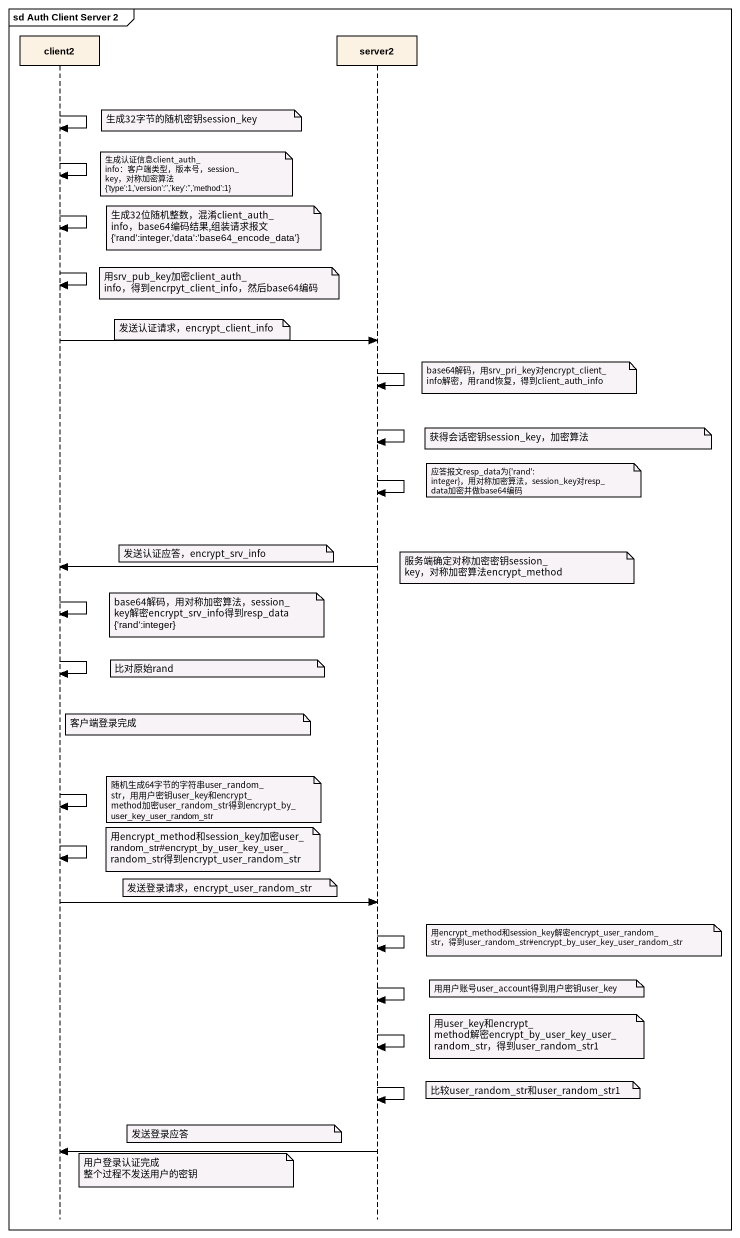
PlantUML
@startuml
mainframe sd Auth Client Server 2
hide footbox
participant client2
participant server2

client2 -> client2
note right of client2 : 生成32字节的随机密钥session_key
client2 -> client2
note right of client2
  生成认证信息client_auth_info：客户端类型，版本号，session_key，对称加密算法
  {'type':1,'version':'','key':'','method':1}
end note
client2 -> client2
note right of client2
  生成32位随机整数，混淆client_auth_info，base64编码结果,组装请求报文
  {'rand':integer,'data':'base64_encode_data'}
end note
client2 -> client2
note left of server2 : 用srv_pub_key加密client_auth_info，得到encrpyt_client_info，然后base64编码
note right of client2 : 发送认证请求，encrypt_client_info
client2 -> server2
server2 -> server2
note right of server2 : base64解码，用srv_pri_key对encrypt_client_info解密，用rand恢复，得到client_auth_info
server2 -> server2
note right of server2 : 获得会话密钥session_key，加密算法
note right of server2 : 应答报文resp_data为{'rand':integer}，用对称加密算法，session_key对resp_data加密并做base64编码
server2 -> server2
note left of server2 : 发送认证应答，encrypt_srv_info
server2 -> client2
note right of server2 : 服务端确定对称加密密钥session_key，对称加密算法encrypt_method
client2 -> client2
note right of client2
  base64解码，用对称加密算法，session_key解密encrypt_srv_info得到resp_data
  {'rand':integer}
end note
client2 -> client2
note right of client2 : 比对原始rand
note right of client2 : 客户端登录完成
client2 -> client2
note right of client2 : 随机生成64字节的字符串user_random_str，用用户密钥user_key和encrypt_method加密user_random_str得到encrypt_by_user_key_user_random_str
client2 -> client2
note right of client2 : 用encrypt_method和session_key加密user_random_str#encrypt_by_user_key_user_random_str得到encrypt_user_random_str
note left of server2 : 发送登录请求，encrypt_user_random_str
client2 -> server2
server2 -> server2
note right of server2 : 用encrypt_method和session_key解密encrypt_user_random_str，得到user_random_str#encrypt_by_user_key_user_random_str
server2 -> server2
note right of server2 : 用用户账号user_account得到用户密钥user_key
server2 -> server2
note right of server2 : 用user_key和encrypt_method解密encrypt_by_user_key_user_random_str，得到user_random_str1
server2 -> server2
note right of server2 : 比较user_random_str和user_random_str1
note left of server2 : 发送登录应答
server2 -> client2
note right of client2
  用户登录认证完成
  整个过程不发送用户的密钥
end note
@enduml
